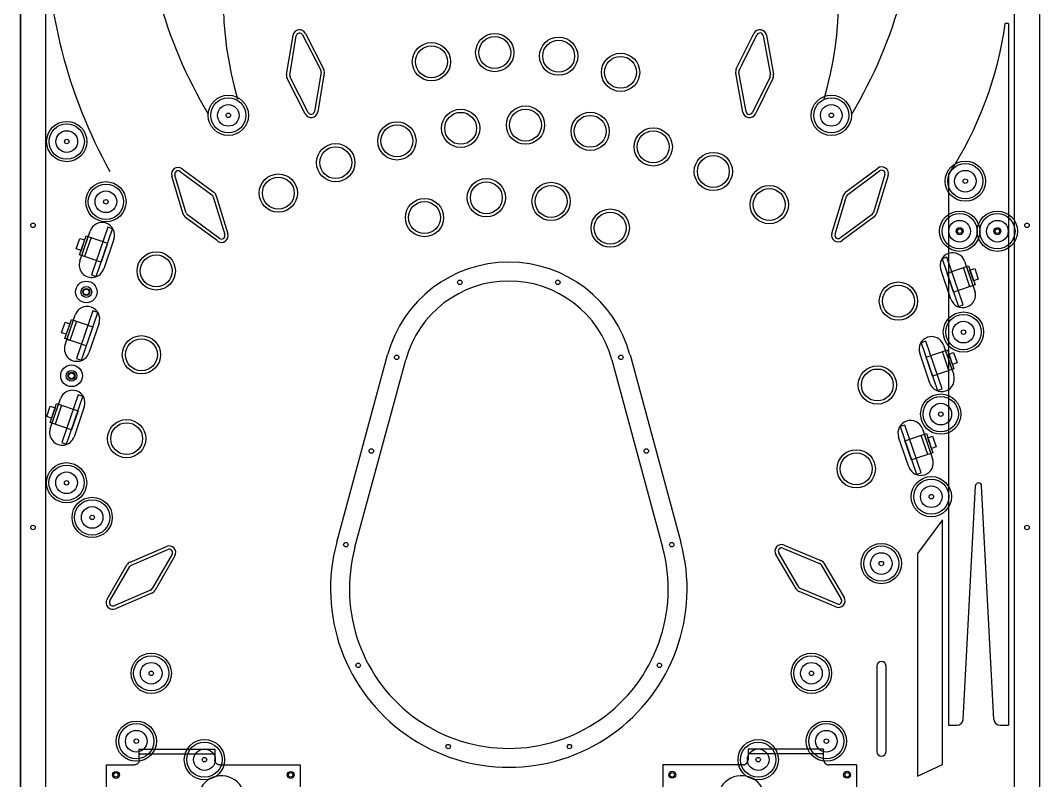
# Model space of a CAD drawing. Extents: x 0 to 20.3, y 0 to 43.8.
# Drawn here: x 0 to 20.25, y 13.47 to 28.57 of the extents above; entities that cross this region are included whole.
import ezdxf

# ---------------------------------------------------------------- set-up
doc = ezdxf.new("R2010")
doc.units = 0
doc.header["$LTSCALE"] = 5.24286
doc.header["$MEASUREMENT"] = 0
for name, color, linetype in [('DF250', 3, 'CONTINUOUS'), ('DF500', 5, 'CONTINUOUS'), ('DF_COMPONENTS', 4, 'CONTINUOUS'), ('DR250', 6, 'CONTINUOUS')]:
    doc.layers.add(name, color=color, linetype=linetype)

msp = doc.modelspace()

# ---------------------------------------------------------------- linework, layer by layer
at = {"layer": 'DF250', "color": 3, "linetype": 'CONTINUOUS'}
for p, q in [((5.287, 27.497), (5.417, 28.274)), ((5.665, 28.313), (6.025, 27.611)), ((14.224, 27.607), (14.575, 28.312)), ((14.824, 28.277), (14.964, 27.502)), ((5.659, 26.714), (5.3, 27.415)), ((6.037, 27.529), (5.907, 26.752)), ((14.353, 26.749), (14.213, 27.524)), ((14.952, 27.419), (14.602, 26.713)), ((3.211, 25.625), (3.845, 25.157)), ((16.4, 25.165), (17.033, 25.634)), ((3.235, 24.726), (3.006, 25.48)), ((17.238, 25.489), (17.01, 24.735)), ((3.893, 25.089), (4.122, 24.335)), ((16.124, 24.342), (16.352, 25.097)), ((3.917, 24.19), (3.283, 24.658)), ((16.962, 24.667), (16.329, 24.198)), ((6.286, 18.209), (7.296, 21.929)), ((12.112, 21.929), (13.122, 18.209)), ((2.179, 17.813), (2.903, 18.124)), ((15.177, 18.151), (15.903, 17.846)), ((3.07, 17.936), (2.675, 17.255)), ((15.412, 17.283), (15.011, 17.962)), ((1.722, 17.076), (2.117, 17.758)), ((15.965, 17.791), (16.366, 17.112)), ((16.2, 16.923), (15.474, 17.229)), ((2.612, 17.199), (1.889, 16.888))]:
    msp.add_line(p, q, dxfattribs=at)
for centre in [(9.425, 27.932), (10.694, 27.86), (8.167, 27.75), (11.924, 27.539), (8.747, 26.428), (10.036, 26.492), (11.321, 26.368), (7.481, 26.178), (12.573, 26.059), (6.265, 25.746), (13.768, 25.57), (5.125, 25.141), (9.257, 25.049), (10.544, 24.976), (14.879, 24.913), (8.029, 24.655), (11.719, 24.446), (2.699, 23.596), (17.445, 22.996), (2.405, 21.931), (17.026, 21.331), (2.111, 20.265), (16.607, 19.666)]:
    msp.add_circle(centre, 0.38, dxfattribs=at)
for centre, radius, start, end in [((5.547, 28.252), 0.133, 27.1223, 170.5068), ((14.693, 28.254), 0.133, 10.2254, 153.6099), ((5.907, 27.551), 0.133, -9.493, 27.1221), ((14.343, 27.548), 0.133, 153.6101, -169.7748), ((5.417, 27.475), 0.133, 170.507, -152.8779), ((14.833, 27.478), 0.133, -26.3899, 10.2252), ((5.777, 26.774), 0.133, -152.8777, -9.4933), ((14.483, 26.772), 0.133, -169.7746, -26.3902), ((3.133, 25.519), 0.133, 53.5197, -163.0958), ((17.112, 25.528), 0.133, -16.8304, 126.5541), ((3.766, 25.05), 0.133, 16.9044, 53.5195), ((16.479, 25.058), 0.133, 126.5543, 163.1694), ((3.362, 24.765), 0.133, -163.0956, -126.4805), ((16.883, 24.773), 0.133, -53.4457, -16.8306), ((3.995, 24.296), 0.133, -126.4803, 16.9041), ((16.25, 24.304), 0.133, 163.1697, -53.446), ((9.704, 21.275), 2.495, 15.1959, 164.8041), ((2.955, 18.003), 0.133, -30.0904, 113.2942), ((9.704, 17.281), 3.542, 164.8041, 15.1959), ((15.125, 18.029), 0.133, 67.1709, -149.4446), ((15.851, 17.724), 0.133, 30.5556, 67.1707), ((2.231, 17.691), 0.133, 113.2943, 149.9095), ((2.56, 17.321), 0.133, -66.7057, -30.0905), ((15.526, 17.351), 0.133, -149.4444, -112.8293), ((1.836, 17.009), 0.133, 149.9097, -66.7059), ((16.252, 17.045), 0.133, -112.8291, 30.5553)]:
    msp.add_arc(centre, radius, start, end, dxfattribs=at)
at = {"layer": 'DF500', "color": 5, "linetype": 'CONTINUOUS'}
for p, q in [((0, 38.5), (0, 5)), ((20.25, 38.5), (20.25, 5.75)), ((5.351, 27.486), (5.481, 28.263)), ((5.607, 28.283), (5.967, 27.582)), ((14.283, 27.578), (14.633, 28.284)), ((14.76, 28.266), (14.9, 27.49)), ((5.717, 26.743), (5.357, 27.444)), ((5.973, 27.54), (5.843, 26.763)), ((14.417, 26.76), (14.277, 27.536)), ((14.894, 27.448), (14.544, 26.742)), ((3.173, 25.573), (3.806, 25.104)), ((16.438, 25.113), (17.071, 25.582)), ((3.297, 24.745), (3.068, 25.499)), ((17.176, 25.508), (16.948, 24.754)), ((3.831, 25.07), (4.06, 24.316)), ((16.186, 24.324), (16.414, 25.078)), ((3.955, 24.242), (3.322, 24.71)), ((16.924, 24.719), (16.291, 24.25)), ((1.182, 23.796), (1.384, 24.387)), ((1.857, 24.225), (1.655, 23.634)), ((18.759, 23.788), (18.962, 23.197)), ((18.489, 23.034), (18.286, 23.626)), ((0.888, 22.131), (1.09, 22.722)), ((1.563, 22.56), (1.361, 21.969)), ((18.34, 22.122), (18.543, 21.531)), ((18.07, 21.369), (17.867, 21.96)), ((6.648, 18.111), (7.658, 21.831)), ((11.75, 21.831), (12.76, 18.111)), ((0.594, 20.465), (0.797, 21.057)), ((1.27, 20.895), (1.067, 20.303)), ((17.922, 20.457), (18.124, 19.866)), ((17.651, 19.704), (17.449, 20.295)), ((2.205, 17.753), (2.928, 18.065)), ((15.151, 18.092), (15.878, 17.786)), ((3.013, 17.969), (2.618, 17.287)), ((15.468, 17.316), (15.067, 17.995)), ((1.778, 17.043), (2.173, 17.725)), ((15.909, 17.758), (16.31, 17.079)), ((2.587, 17.259), (1.863, 16.947)), ((16.226, 16.983), (15.5, 17.289)), ((17.018, 15.75), (17.018, 14.05)), ((17.198, 14.05), (17.198, 15.75))]:
    msp.add_line(p, q, dxfattribs=at)
for centre, radius in [((9.425, 27.932), 0.317), ((10.694, 27.86), 0.317), ((8.167, 27.75), 0.317), ((11.924, 27.539), 0.317), ((8.747, 26.428), 0.317), ((10.036, 26.492), 0.317), ((4.131, 26.685), 0.0445), ((11.321, 26.368), 0.317), ((16.111, 26.685), 0.0445), ((7.481, 26.178), 0.317), ((12.573, 26.059), 0.317), ((0.921, 26.165), 0.0445), ((6.265, 25.746), 0.317), ((13.768, 25.57), 0.317), ((5.125, 25.141), 0.317), ((9.257, 25.049), 0.317), ((18.774, 25.378), 0.0445), ((10.544, 24.976), 0.317), ((14.879, 24.913), 0.317), ((1.699, 24.969), 0.0445), ((8.029, 24.655), 0.317), ((11.719, 24.446), 0.317), ((0.25, 24.5), 0.0445), ((20, 24.5), 0.0445), ((18.661, 24.384), 0.0445), ((19.411, 24.384), 0.0445), ((2.699, 23.596), 0.317), ((8.731, 23.368), 0.0445), ((10.677, 23.368), 0.0445), ((17.445, 22.996), 0.317), ((1.31, 23.178), 0.0575), ((18.737, 22.381), 0.0445), ((2.405, 21.931), 0.317), ((7.477, 21.88), 0.0445), ((11.931, 21.88), 0.0445), ((1.016, 21.513), 0.0575), ((17.026, 21.331), 0.317), ((18.286, 20.752), 0.0445), ((2.111, 20.265), 0.317), ((6.972, 20.02), 0.0445), ((12.436, 20.02), 0.0445), ((16.607, 19.666), 0.317), ((0.918, 19.389), 0.0445), ((18.098, 19.112), 0.0445), ((1.426, 18.701), 0.0445), ((0.25, 18.5), 0.0445), ((20, 18.5), 0.0445), ((6.467, 18.16), 0.0445), ((12.941, 18.16), 0.0445), ((17.105, 17.784), 0.0445), ((6.712, 15.764), 0.0445), ((12.696, 15.764), 0.0445), ((2.6, 15.605), 0.0445), ((15.717, 15.605), 0.0445), ((2.303, 14.257), 0.0445), ((8.5, 14.15), 0.0445), ((10.908, 14.15), 0.0445), ((16.013, 14.257), 0.0445), ((3.657, 13.89), 0.0445), ((14.659, 13.89), 0.0445)]:
    msp.add_circle(centre, radius, dxfattribs=at)
for centre, radius, start, end in [((5.547, 28.252), 0.0675, 27.1224, 170.5066), ((14.693, 28.254), 0.0675, 10.2255, 153.6097), ((5.907, 27.551), 0.0675, -9.493, 27.1221), ((14.343, 27.548), 0.0675, 153.6101, -169.7748), ((5.417, 27.475), 0.0675, 170.507, -152.8779), ((14.833, 27.478), 0.0675, -26.3899, 10.2252), ((5.777, 26.774), 0.0675, -152.8777, -9.4933), ((14.483, 26.772), 0.0675, -169.7746, -26.3902), ((3.133, 25.519), 0.0675, 53.5198, -163.096), ((17.112, 25.528), 0.0675, -16.8302, 126.554), ((16.479, 25.058), 0.0675, 126.5543, 163.1694), ((3.766, 25.05), 0.0675, 16.9044, 53.5195), ((3.362, 24.765), 0.0675, -163.0956, -126.4805), ((16.883, 24.773), 0.0675, -53.4457, -16.8306), ((1.621, 24.306), 0.25, -18.9096, 161.0904), ((3.995, 24.296), 0.0675, -126.4803, 16.9041), ((16.25, 24.304), 0.0675, 163.1697, -53.446), ((18.523, 23.707), 0.25, 18.9096, -161.0904), ((1.418, 23.715), 0.25, 161.0904, -18.9096), ((9.704, 21.275), 2.12, 15.1959, 164.8041), ((18.725, 23.116), 0.25, -161.0904, 18.9096), ((1.327, 22.641), 0.25, -18.9096, 161.0904), ((18.104, 22.041), 0.25, 18.9096, -161.0904), ((1.124, 22.05), 0.25, 161.0904, -18.9096), ((18.306, 21.45), 0.25, -161.0904, 18.9096), ((1.033, 20.976), 0.25, -18.9096, 161.0904), ((0.831, 20.384), 0.25, 161.0904, -18.9096), ((17.685, 20.376), 0.25, 18.9096, -161.0904), ((17.888, 19.785), 0.25, -161.0904, 18.9096), ((2.955, 18.003), 0.0675, -30.0902, 113.294), ((9.704, 17.281), 3.167, 164.8041, 15.1959), ((15.125, 18.029), 0.0675, 67.171, -149.4448), ((2.231, 17.691), 0.0675, 113.2944, 149.9095), ((15.851, 17.724), 0.0675, 30.5556, 67.1707), ((2.56, 17.321), 0.0675, -66.7057, -30.0905), ((15.526, 17.351), 0.0675, -149.4444, -112.8293), ((1.836, 17.009), 0.0675, 149.9097, -66.7059), ((16.252, 17.045), 0.0675, -112.8291, 30.5553), ((17.108, 15.75), 0.09, 0, 180), ((17.108, 14.05), 0.09, -180, 0)]:
    msp.add_arc(centre, radius, start, end, dxfattribs=at)
at = {"layer": 'DF_COMPONENTS', "color": 4, "linetype": 'CONTINUOUS'}
for p, q in [((0, 5), (0, 38.5)), ((0.5, 38.5), (0.5, 5)), ((19.75, 5.75), (19.75, 38.5)), ((20.25, 38.5), (20.25, 5.75)), ((19.631, 28.509), (19.568, 28.509)), ((19.631, 28.509), (19.631, 14.572)), ((18.441, 25.509), (18.441, 14.572)), ((1.702, 24.543), (1.702, 24.543)), ((1.702, 24.543), (1.702, 24.543)), ((1.735, 24.466), (1.411, 23.52)), ((1.505, 23.487), (1.829, 24.433)), ((1.829, 24.433), (1.735, 24.466)), ((1.111, 24.034), (1.182, 24.242)), ((1.177, 23.917), (1.306, 24.295)), ((1.182, 24.242), (1.277, 24.21)), ((1.277, 24.21), (1.206, 24.002)), ((1.218, 23.903), (1.348, 24.281)), ((1.407, 24.261), (1.277, 23.882)), ((1.306, 24.295), (1.732, 24.149)), ((1.348, 24.281), (1.407, 24.261)), ((1.732, 24.149), (1.602, 23.771)), ((1.206, 24.002), (1.111, 24.034)), ((1.602, 23.771), (1.177, 23.917)), ((1.277, 23.882), (1.218, 23.903)), ((1.499, 23.952), (1.499, 23.952)), ((18.442, 23.943), (18.442, 23.943)), ((18.409, 23.866), (18.314, 23.833)), ((18.314, 23.833), (18.638, 22.887)), ((18.733, 22.92), (18.409, 23.866)), ((18.411, 23.55), (18.837, 23.695)), ((18.837, 23.695), (18.967, 23.317)), ((1.411, 23.52), (1.505, 23.487)), ((18.541, 23.171), (18.411, 23.55)), ((18.736, 23.661), (18.796, 23.681)), ((18.866, 23.283), (18.736, 23.661)), ((18.796, 23.681), (18.925, 23.303)), ((18.866, 23.61), (18.961, 23.643)), ((18.937, 23.402), (18.866, 23.61)), ((18.961, 23.643), (19.032, 23.435)), ((1.337, 23.479), (1.337, 23.479)), ((18.967, 23.317), (18.541, 23.171)), ((18.604, 23.47), (18.604, 23.47)), ((18.925, 23.303), (18.866, 23.283)), ((19.032, 23.435), (18.937, 23.402)), ((18.638, 22.887), (18.733, 22.92)), ((1.441, 22.8), (1.117, 21.854)), ((1.211, 21.822), (1.536, 22.768)), ((1.408, 22.878), (1.408, 22.878)), ((1.408, 22.878), (1.408, 22.878)), ((1.536, 22.768), (1.441, 22.8)), ((18.806, 22.879), (18.806, 22.879)), ((18.806, 22.879), (18.806, 22.879)), ((0.818, 22.369), (0.889, 22.577)), ((0.883, 22.251), (1.013, 22.63)), ((0.889, 22.577), (0.983, 22.545)), ((0.983, 22.545), (0.912, 22.337)), ((0.924, 22.237), (1.054, 22.616)), ((1.113, 22.595), (0.983, 22.217)), ((1.013, 22.63), (1.438, 22.484)), ((1.054, 22.616), (1.113, 22.595)), ((1.438, 22.484), (1.309, 22.106)), ((0.912, 22.337), (0.818, 22.369)), ((1.205, 22.286), (1.205, 22.286)), ((18.023, 22.278), (18.023, 22.278)), ((1.309, 22.106), (0.883, 22.251)), ((0.983, 22.217), (0.924, 22.237)), ((17.99, 22.201), (17.895, 22.168)), ((17.895, 22.168), (18.219, 21.222)), ((18.314, 21.254), (17.99, 22.201)), ((17.993, 21.884), (18.418, 22.03)), ((18.122, 21.506), (17.993, 21.884)), ((18.318, 21.996), (18.377, 22.016)), ((18.447, 21.617), (18.318, 21.996)), ((18.377, 22.016), (18.507, 21.638)), ((18.418, 22.03), (18.548, 21.652)), ((18.447, 21.945), (18.542, 21.977)), ((18.519, 21.737), (18.447, 21.945)), ((18.542, 21.977), (18.613, 21.769)), ((1.043, 21.813), (1.043, 21.813)), ((1.117, 21.854), (1.211, 21.822)), ((18.185, 21.805), (18.185, 21.805)), ((18.613, 21.769), (18.519, 21.737)), ((18.548, 21.652), (18.122, 21.506)), ((18.507, 21.638), (18.447, 21.617)), ((1.147, 21.135), (0.823, 20.189)), ((0.918, 20.156), (1.242, 21.102)), ((1.114, 21.212), (1.114, 21.212)), ((1.114, 21.212), (1.114, 21.212)), ((1.242, 21.102), (1.147, 21.135)), ((18.219, 21.222), (18.314, 21.254)), ((18.387, 21.214), (18.387, 21.214)), ((18.387, 21.214), (18.387, 21.214)), ((0.524, 20.704), (0.595, 20.912)), ((0.589, 20.586), (0.719, 20.964)), ((0.595, 20.912), (0.69, 20.879)), ((0.69, 20.879), (0.618, 20.671)), ((0.631, 20.572), (0.76, 20.95)), ((0.819, 20.93), (0.69, 20.552)), ((0.719, 20.964), (1.145, 20.819)), ((0.76, 20.95), (0.819, 20.93)), ((0.618, 20.671), (0.524, 20.704)), ((1.145, 20.819), (1.015, 20.44)), ((1.015, 20.44), (0.589, 20.586)), ((0.69, 20.552), (0.631, 20.572)), ((0.912, 20.621), (0.912, 20.621)), ((17.571, 20.535), (17.477, 20.503)), ((17.477, 20.503), (17.801, 19.557)), ((17.895, 19.589), (17.571, 20.535)), ((17.604, 20.612), (17.604, 20.612)), ((17.574, 20.219), (18, 20.365)), ((17.899, 20.33), (17.958, 20.351)), ((18.029, 19.952), (17.899, 20.33)), ((17.958, 20.351), (18.088, 19.972)), ((18, 20.365), (18.129, 19.986)), ((18.029, 20.28), (18.123, 20.312)), ((18.1, 20.071), (18.029, 20.28)), ((18.123, 20.312), (18.195, 20.104)), ((0.75, 20.148), (0.75, 20.148)), ((0.823, 20.189), (0.918, 20.156)), ((17.704, 19.841), (17.574, 20.219)), ((17.766, 20.139), (17.766, 20.139)), ((18.195, 20.104), (18.1, 20.071)), ((18.129, 19.986), (17.704, 19.841)), ((18.088, 19.972), (18.029, 19.952)), ((17.801, 19.557), (17.895, 19.589)), ((17.969, 19.548), (17.969, 19.548)), ((17.969, 19.548), (17.969, 19.548)), ((18.73, 14.69), (18.973, 19.325)), ((19.342, 14.69), (19.098, 19.325)), ((18.322, 18.656), (17.822, 17.985)), ((18.32, 13.791), (18.322, 18.656)), ((17.822, 17.985), (17.822, 13.561)), ((18.441, 14.572), (18.605, 14.572)), ((19.467, 14.572), (19.631, 14.572)), ((2.363, 14.096), (3.864, 14.096)), ((2.363, 13.886), (2.363, 14.096)), ((2.363, 14.003), (3.864, 14.003)), ((3.864, 14.096), (3.864, 13.886)), ((14.458, 14.098), (14.458, 13.888)), ((15.959, 14.098), (14.458, 14.098)), ((15.959, 14.005), (14.458, 14.005)), ((15.959, 13.888), (15.959, 14.098)), ((1.707, 13.786), (2.263, 13.786)), ((1.707, 13.786), (1.707, 13.03)), ((3.964, 13.786), (5.561, 13.786)), ((5.561, 13.786), (5.561, 13.03)), ((12.761, 13.788), (12.761, 13.032)), ((14.358, 13.788), (12.761, 13.788)), ((16.615, 13.788), (16.059, 13.788)), ((16.615, 13.788), (16.615, 13.032)), ((17.822, 13.561), (18.32, 13.791))]:
    msp.add_line(p, q, dxfattribs=at)
for centre, radius in [((4.131, 26.685), 0.4), ((4.131, 26.685), 0.35), ((16.111, 26.685), 0.4), ((16.111, 26.685), 0.35), ((4.131, 26.685), 0.215), ((16.111, 26.685), 0.215), ((0.921, 26.165), 0.4), ((0.921, 26.165), 0.35), ((0.921, 26.165), 0.215), ((18.774, 25.378), 0.4), ((18.774, 25.378), 0.35), ((18.774, 25.378), 0.215), ((1.699, 24.969), 0.4), ((1.699, 24.969), 0.35), ((1.699, 24.969), 0.215), ((18.661, 24.384), 0.4), ((18.661, 24.384), 0.35), ((19.411, 24.384), 0.4), ((19.411, 24.384), 0.35), ((18.661, 24.384), 0.215), ((19.411, 24.384), 0.215), ((18.661, 24.384), 0.07), ((19.411, 24.384), 0.07), ((1.31, 23.178), 0.215), ((1.31, 23.178), 0.107), ((1.31, 23.178), 0.07), ((18.737, 22.381), 0.4), ((18.737, 22.381), 0.35), ((18.737, 22.381), 0.215), ((1.016, 21.513), 0.215), ((1.016, 21.513), 0.107), ((1.016, 21.513), 0.07), ((18.286, 20.752), 0.4), ((18.286, 20.752), 0.35), ((18.286, 20.752), 0.215), ((0.918, 19.389), 0.4), ((0.918, 19.389), 0.35), ((0.918, 19.389), 0.215), ((18.098, 19.112), 0.4), ((18.098, 19.112), 0.35), ((18.098, 19.112), 0.215), ((1.426, 18.701), 0.4), ((1.426, 18.701), 0.35), ((1.426, 18.701), 0.215), ((17.105, 17.784), 0.4), ((17.105, 17.784), 0.35), ((17.105, 17.784), 0.215), ((2.6, 15.605), 0.4), ((15.717, 15.605), 0.4), ((2.6, 15.605), 0.35), ((2.6, 15.605), 0.215), ((15.717, 15.605), 0.35), ((15.717, 15.605), 0.215), ((2.303, 14.257), 0.4), ((2.303, 14.257), 0.35), ((16.013, 14.257), 0.4), ((16.013, 14.257), 0.35), ((2.303, 14.257), 0.215), ((16.013, 14.257), 0.215), ((3.657, 13.89), 0.4), ((3.657, 13.89), 0.35), ((14.659, 13.89), 0.4), ((14.659, 13.89), 0.35), ((3.657, 13.89), 0.215), ((14.659, 13.89), 0.215), ((1.898, 13.588), 0.069), ((5.371, 13.588), 0.069), ((12.951, 13.59), 0.069), ((16.425, 13.59), 0.069)]:
    msp.add_circle(centre, radius, dxfattribs=at)
for centre, radius, start, end in [((11.173, 29.006), 7.143, 130.6645, -163.7346), ((9.113, 29.006), 7.143, -16.2654, 49.3355), ((11.911, 31.572), 9.516, 180, -149.262), ((11.911, 31.572), 9.516, 180, -149.262), ((8.339, 31.572), 9.516, -30.738, 0), ((10.723, 30.517), 10.223, 179.9982, -151.0741), ((12.297, 29.53), 7.343, -33.203, -7.9927), ((19.036, 19.322), 0.0625, 3.0117, 176.9883), ((18.605, 14.697), 0.125, -90, -3.0117), ((19.467, 14.697), 0.125, -176.9883, -90), ((3.995, 13.099), 0.471, 31.676, -139.5582), ((14.327, 13.101), 0.471, -40.4418, 148.324)]:
    msp.add_arc(centre, radius, start, end, dxfattribs=at)
for points in [[(2.334, 13.815), (2.315, 13.797), (2.289, 13.786), (2.263, 13.786)], [(2.363, 13.886), (2.363, 13.86), (2.352, 13.834), (2.334, 13.815)], [(3.894, 13.815), (3.875, 13.834), (3.864, 13.86), (3.864, 13.886)], [(3.964, 13.786), (3.938, 13.786), (3.912, 13.797), (3.894, 13.815)], [(14.358, 13.788), (14.384, 13.788), (14.41, 13.799), (14.429, 13.817)], [(14.429, 13.817), (14.447, 13.836), (14.458, 13.862), (14.458, 13.888)], [(15.959, 13.888), (15.959, 13.862), (15.97, 13.836), (15.989, 13.817)], [(15.989, 13.817), (16.007, 13.799), (16.033, 13.788), (16.059, 13.788)]]:
    msp.add_open_spline(points, degree=3, dxfattribs=at)
at = {"layer": 'DR250', "color": 6, "linetype": 'CONTINUOUS'}
for centre in [(1.898, 13.588), (5.371, 13.588), (12.951, 13.59), (16.425, 13.59)]:
    msp.add_circle(centre, 0.0445, dxfattribs=at)

doc.saveas('drawing.dxf')
